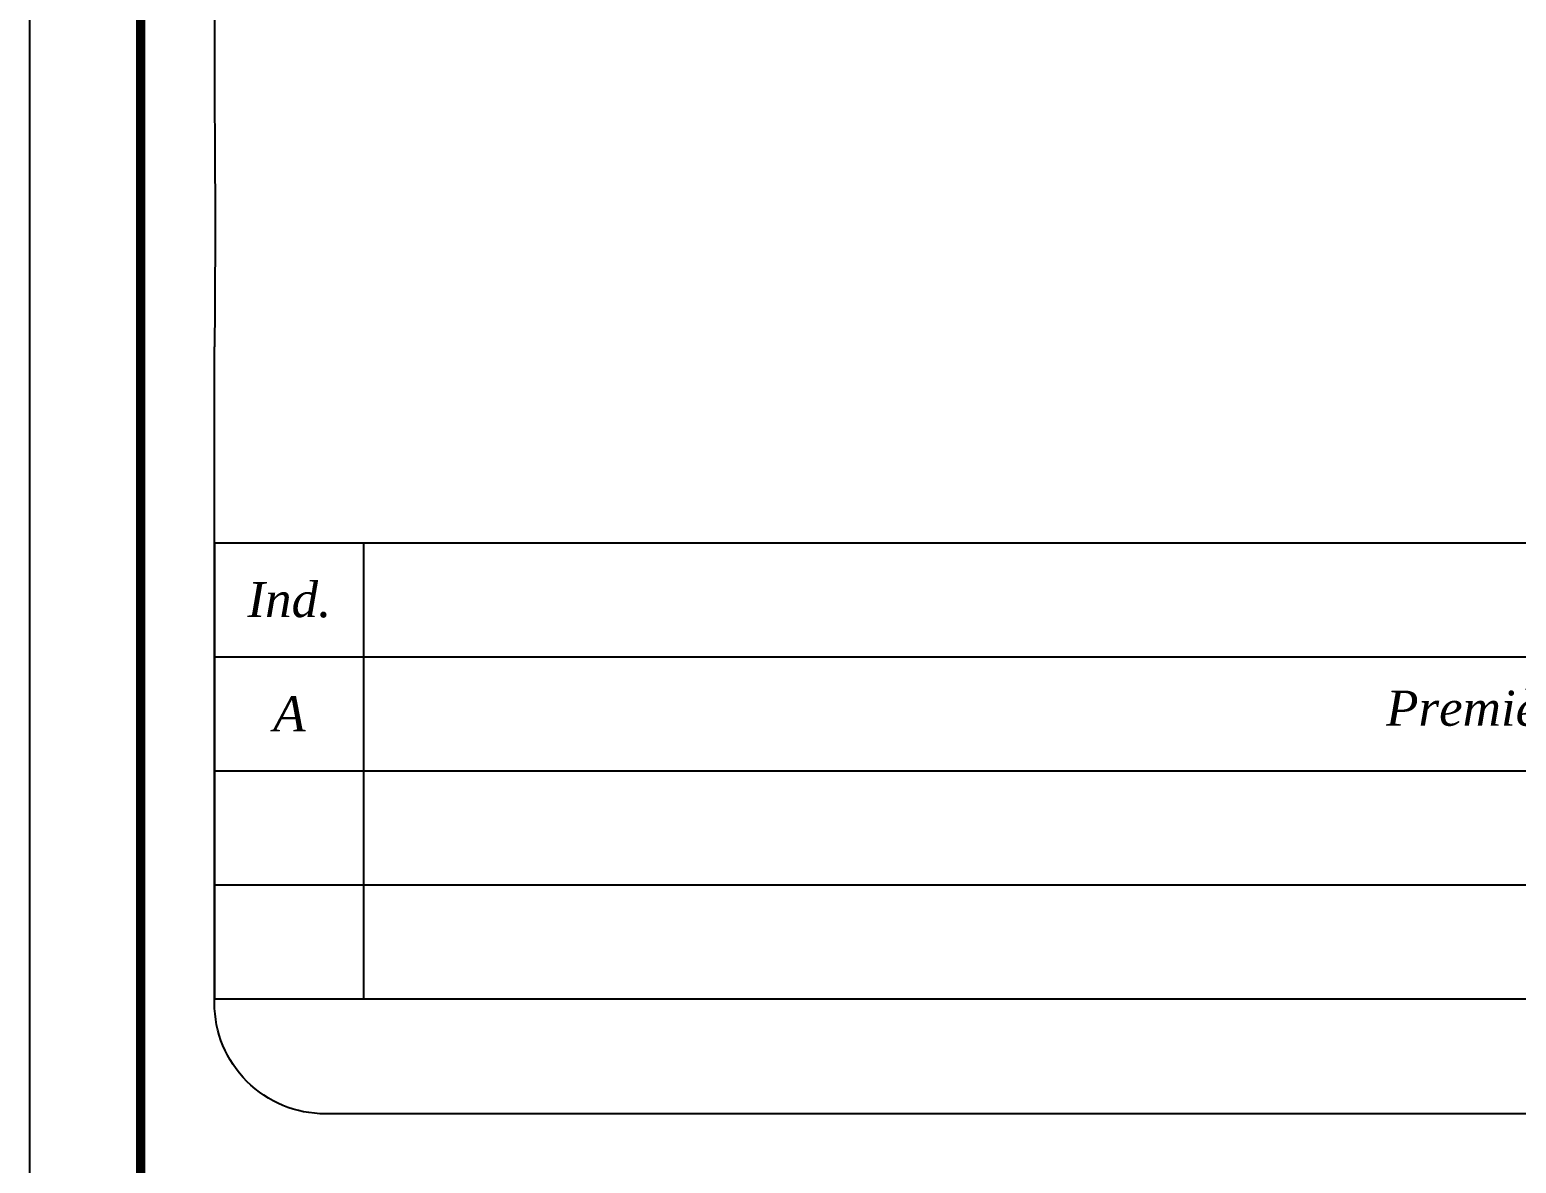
# Model space of a CAD drawing. Header units: millimetres. Extents: x 0 to 345, y 0 to 297.
# Drawn here: x 0 to 80.5, y 84.1 to 145.4 of the extents above; entities that cross this region are included whole.
import ezdxf

# ---------------------------------------------------------------- set-up
doc = ezdxf.new("R2010")
doc.units = ezdxf.units.MM
doc.header["$LTSCALE"] = 2
doc.layers.add('CARTOUCHE', color=7, linetype='Continuous')
doc.layers.add('Titre', color=7, linetype='Continuous')
doc.styles.add('CARTOUCHE', font='timesi.ttf', dxfattribs={"height": 1})

# ---------------------------------------------------------------- blocks, each defined once
blk = doc.blocks.new('*T119')
at = {"layer": 'CARTOUCHE', "color": 0, "linetype": 'ByBlock', "lineweight": -2, "transparency": 16777216}
for p, q in [((0, 24.667), (189.875, 24.667)), ((0, 0), (0, 24.667)), ((8.05, 0), (8.05, 24.667)), ((150.834, 0), (150.834, 24.667)), ((170.559, 0), (170.559, 24.667)), ((180.132, 0), (180.132, 24.667)), ((189.875, 0), (189.875, 24.667)), ((0, 18.5), (189.875, 18.5)), ((0, 12.333), (189.875, 12.333)), ((0, 6.167), (189.875, 6.167)), ((0, 0), (189.875, 0))]:
    blk.add_line(p, q, dxfattribs=at)
at = {"layer": 'CARTOUCHE', "color": 0, "transparency": 16777216, "char_height": 1.9, "attachment_point": 5, "style": 'CARTOUCHE'}
for s, insert, width in [('Ind.', (4.025, 21.583), 7.93025), ('Objet', (79.442, 21.583), 142.66329), ('Date terrain', (160.696, 21.583), 19.6051), ('Dess.', (175.345, 21.583), 9.45371), ('Resp.', (185.003, 21.583), 9.62215), ('A', (4.025, 15.417), 7.93025), ('Première diffusion du profil', (79.442, 15.417), 142.66329), ('01/01/2017', (160.696, 15.417), 19.6051), ('JL', (175.345, 15.417), 9.45371), ('DL', (185.003, 15.417), 9.62215)]:
    blk.add_mtext(s, dxfattribs=dict(at, insert=insert, width=width))

msp = doc.modelspace()

# ---------------------------------------------------------------- linework, layer by layer
at = {"layer": 'CARTOUCHE', "const_width": 0.5}
msp.add_lwpolyline([(12, 291), (198, 291, -0.414214), (204, 285), (204, 12, -0.414214), (198, 6), (12, 6, -0.414214), (6, 12), (6, 285, -0.414214)], format="xyb", close=True, dxfattribs=at)
at = {"layer": 'CARTOUCHE', "flags": 128}
for points in [[(200, 128.94), (200, 148.5), (200, 280.6, 0.414214), (194, 286.6), (16, 286.6, 0.414214), (10, 280.6), (10, 148.5), (10, 141.416, -0.004587), (10, 128.293, 0.009813)], [(194, 86.773), (72.451, 86.773), (16, 86.773, -0.414214), (10, 92.773), (10, 128.293)]]:
    msp.add_lwpolyline(points, format="xyb", dxfattribs=at)
at = {"layer": 'Titre'}
msp.add_lwpolyline([(0, 297), (210, 297), (210, 0), (0, 0), (0, 297)], dxfattribs=at)

# ---------------------------------------------------------------- block references
msp.add_blockref('*T119', (10.026, 93.001))

doc.saveas('drawing.dxf')
